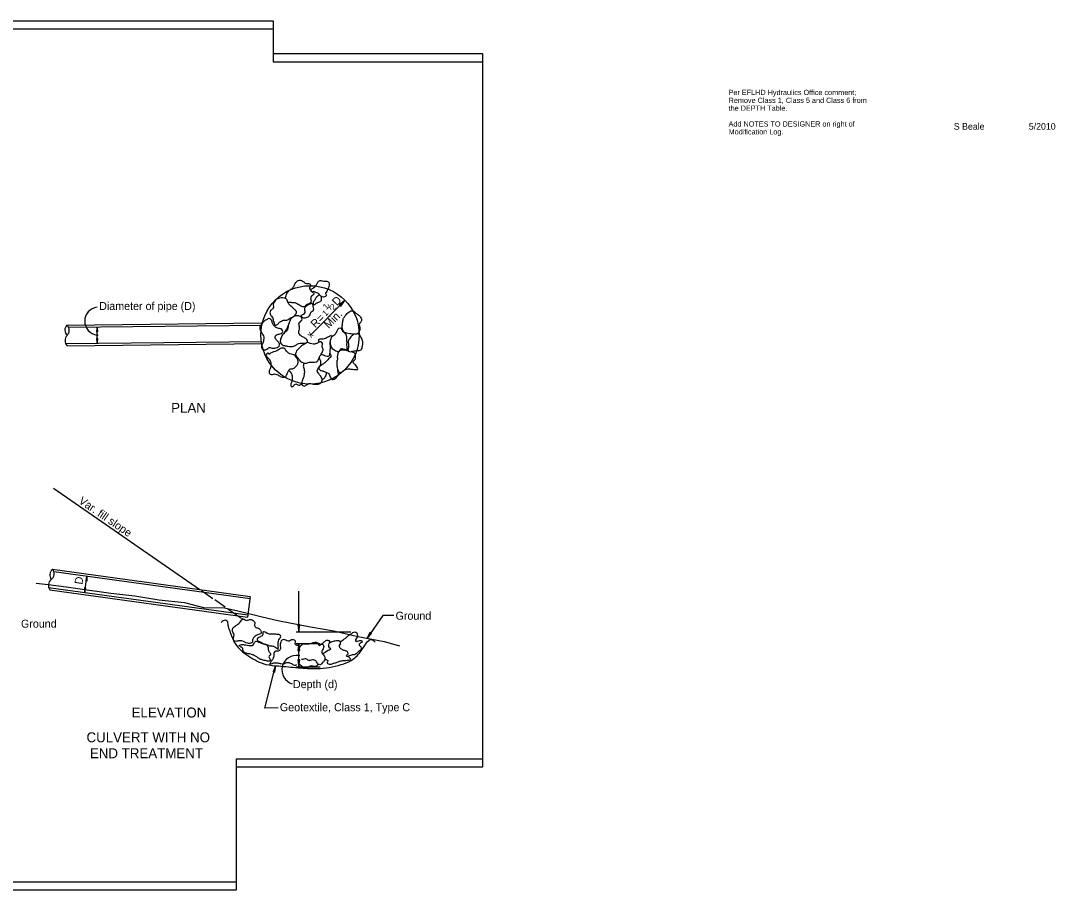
# Model space of a CAD drawing. Extents: x 0 to 565, y 0 to 265.
# Drawn here: x 249.3 to 564.6, y 0 to 265 of the extents above; entities that cross this region are included whole.
import ezdxf

# ---------------------------------------------------------------- set-up
doc = ezdxf.new("R2010")
doc.units = 0
for name, color, linetype in [('D_Details', 7, 'Continuous'), ('D_Tables', 7, 'Continuous'), ('Default', 7, 'Continuous')]:
    doc.layers.add(name, color=color, linetype=linetype)

msp = doc.modelspace()

# ---------------------------------------------------------------- linework, layer by layer
at = {"layer": 'D_Details'}
for p, q in [((337.6, 169.18), (348.09, 179.77)), ((348.09, 179.77), (346.4, 178.45)), ((346.83, 178.03), (348.09, 179.77)), ((346.4, 178.45), (346.83, 178.03)), ((346.51, 178.35), (347.72, 179.39)), ((346.56, 178.29), (347.14, 178.79)), ((347.14, 178.79), (346.67, 178.19)), ((347.72, 179.39), (346.72, 178.13)), ((330.55, 173.78), (330.52, 173.78)), ((263.38, 172.26), (322.73, 172.92)), ((263.88, 171.57), (322.73, 172.23)), ((272.57, 171.66), (272.4, 170.25)), ((272.5, 170.25), (272.57, 171.31)), ((272.55, 170.25), (272.59, 170.75)), ((272.62, 166.69), (272.57, 171.66)), ((272.8, 170.25), (272.57, 171.66)), ((272.57, 171.31), (272.7, 170.25)), ((272.59, 170.75), (272.65, 170.25)), ((263, 166.58), (322.79, 167.26)), ((272.79, 168.11), (272.38, 168.11)), ((272.38, 168.11), (272.62, 166.69)), ((272.4, 170.25), (272.8, 170.25)), ((272.62, 167.05), (272.48, 168.11)), ((272.6, 167.6), (272.53, 168.11)), ((272.64, 168.11), (272.6, 167.6)), ((272.62, 166.69), (272.79, 168.11)), ((272.69, 168.11), (272.62, 167.05)), ((263.45, 165.93), (322.8, 166.6)), ((259.28, 122.51), (303.88, 91.7)), ((259.01, 97.86), (319.27, 89.55)), ((259.38, 97.16), (319.18, 88.9)), ((268.8, 90.76), (269.49, 95.76)), ((269.49, 95.76), (269.12, 94.38)), ((269.22, 94.37), (269.45, 95.41)), ((269.27, 94.36), (269.38, 94.86)), ((269.38, 94.86), (269.37, 94.35)), ((269.45, 95.41), (269.42, 94.34)), ((269.52, 94.33), (269.49, 95.76)), ((257.79, 92.28), (318.49, 83.9)), ((258.13, 91.55), (318.4, 83.23)), ((269.18, 92.14), (268.78, 92.19)), ((268.78, 92.19), (268.8, 90.76)), ((268.8, 90.76), (269.18, 92.14)), ((268.85, 91.11), (268.88, 92.18)), ((269.08, 92.15), (268.85, 91.11)), ((268.92, 91.66), (268.93, 92.17)), ((269.03, 92.16), (268.92, 91.66)), ((269.12, 94.38), (269.52, 94.33)), ((304.4, 91.34), (307.85, 88.96)), ((308.41, 88.57), (311.65, 86.34)), ((319.27, 89.55), (318.4, 83.23)), ((334.07, 78.74), (334.07, 91.11)), ((312.4, 85.81), (316.39, 83.05)), ((316.62, 82.9), (317.09, 82.58)), ((334.34, 80.86), (333.73, 80.86)), ((333.73, 80.86), (334.07, 78.74)), ((334.07, 79.27), (333.88, 80.86)), ((334.05, 80.11), (333.96, 80.86)), ((334.11, 80.86), (334.05, 80.11)), ((334.07, 78.74), (334.34, 80.86)), ((334.19, 80.86), (334.07, 79.27)), ((333.22, 78.74), (349.92, 78.74)), ((355.73, 78.54), (354.91, 76.79)), ((354.91, 76.79), (356.18, 78.23)), ((355.18, 77.18), (355.84, 78.46)), ((356.07, 78.31), (355.18, 77.18)), ((355.58, 77.81), (355.9, 78.42)), ((356.01, 78.35), (355.58, 77.81)), ((356.18, 78.23), (355.73, 78.54)), ((333.22, 75.21), (340.53, 75.21)), ((334.07, 75.21), (333.79, 73.09)), ((333.79, 73.09), (334.4, 73.09)), ((333.94, 73.09), (334.07, 74.68)), ((334.02, 73.09), (334.08, 73.85)), ((334.07, 68.1), (334.07, 75.21)), ((334.4, 73.09), (334.07, 75.21)), ((334.07, 74.68), (334.25, 73.09)), ((334.08, 73.85), (334.17, 73.09)), ((334.34, 70.22), (333.73, 70.22)), ((333.73, 70.22), (334.07, 68.1)), ((334.07, 68.63), (333.88, 70.22)), ((334.05, 69.47), (333.96, 70.22)), ((334.11, 70.22), (334.05, 69.47)), ((334.07, 68.1), (334.34, 70.22)), ((334.19, 70.22), (334.07, 68.63)), ((326.98, 68.37), (326.25, 66.59)), ((326.25, 66.59), (326.77, 66.45)), ((326.38, 66.56), (326.86, 67.91)), ((326.45, 66.54), (326.68, 67.18)), ((326.68, 67.18), (326.58, 66.5)), ((326.86, 67.91), (326.64, 66.48)), ((326.77, 66.45), (326.98, 68.37)), ((333.22, 68.1), (340.53, 68.1))]:
    msp.add_line(p, q, dxfattribs=at)
for points in [[(253.97, 93.63), (257.65, 93.23), (263.18, 92.46), (267.42, 91.85), (276.79, 90.53), (284.08, 89.74), (291.35, 88.49), (299.25, 87.66), (305.01, 86.15), (311.42, 86.07), (315.46, 85.19), (322.84, 83.32), (327.69, 82.24), (337.66, 80.24), (344.68, 79.03), (352.05, 77.3), (360.09, 75.8), (364.77, 74.51)], [(363, 83.79), (359.63, 83.79), (354.91, 76.79)], [(327.76, 55.56), (323.74, 55.53), (326.98, 68.37)]]:
    msp.add_lwpolyline(points, dxfattribs=at)
for centre, radius in [((337.47, 169.25), 15), ((272.59, 169.18), 0.17), ((272.59, 169.18), 0.16), ((272.59, 169.18), 0.15), ((272.59, 169.18), 0.14), ((272.59, 169.18), 0.13), ((272.59, 169.18), 0.12), ((272.59, 169.18), 0.11), ((272.59, 169.18), 0.0996), ((272.59, 169.18), 0.0895), ((272.59, 169.18), 0.0793), ((272.59, 169.18), 0.0692), ((272.59, 169.18), 0.0591), ((272.59, 169.18), 0.049), ((272.59, 169.18), 0.0389), ((272.59, 169.18), 0.0288), ((272.59, 169.18), 0.0187), ((272.59, 169.18), 0.00855), ((334.07, 71.53), 0.17), ((334.07, 71.53), 0.16), ((334.07, 71.53), 0.15), ((334.07, 71.53), 0.14), ((334.07, 71.53), 0.13), ((334.07, 71.53), 0.12), ((334.07, 71.53), 0.11), ((334.07, 71.53), 0.0996), ((334.07, 71.53), 0.0895), ((334.07, 71.53), 0.0793), ((334.07, 71.53), 0.0692), ((334.07, 71.53), 0.0591), ((334.07, 71.53), 0.049), ((334.07, 71.53), 0.0389), ((334.07, 71.53), 0.0288), ((334.07, 71.53), 0.0187), ((334.07, 71.53), 0.00855)]:
    msp.add_circle(centre, radius, dxfattribs=at)
for centre, radius, start, end in [((273.08, 173.43), 4.28, 96.8133, 263.4683), ((265.01, 170.69), 2.26, 136.1904, 225.1002), ((261.92, 170.66), 2.16, 313.6649, 47.6256), ((265.06, 167.53), 2.27, 136.4663, 224.8243), ((260.54, 96.04), 2.38, 130.0788, 214.2074), ((257.27, 96.49), 2.21, 305.9655, 38.3207), ((260.04, 92.89), 2.33, 129.0124, 215.2733), ((333.34, 67.16), 4.43, 80.6039, 252.9539)]:
    msp.add_arc(centre, radius, start, end, dxfattribs=at)
for points in [[(329.99, 180.42), (330.44, 181.9), (331.2, 182.84), (332.1, 183.51), (332.66, 184.25), (333.12, 185.17), (333.9, 185.8), (334.61, 185.9), (335.56, 185.39), (336, 185.02), (336.86, 184.95), (337.63, 184.52), (337.31, 183.6), (337.61, 182.84), (338.15, 182.39), (338.61, 181.65), (337.71, 180.79), (337.77, 179.6), (337.56, 179.01), (336.56, 178.52), (335.6, 177.82), (334.24, 178.28), (332.54, 179.02), (332.05, 178.98), (331.34, 179.17), (330.81, 178.96)], [(337.51, 183.09), (338.41, 183.47), (338.9, 183.92), (339.56, 184.68), (339.91, 185.46), (340.32, 185.76), (341.26, 185.7), (342.11, 185.65), (343.01, 185.47), (343.31, 184.85), (343.17, 183.95), (342.94, 183.31), (342.36, 182.19), (342.15, 181.9), (342.39, 181.43), (342.2, 180.98), (341.57, 180.78), (340.72, 181.03), (340.26, 181.68), (339.25, 182.2), (338.44, 182.43), (338.25, 182.41)], [(329.36, 173.72), (328.79, 173.46), (327.95, 172.91), (327.4, 172.27), (326.77, 172.23), (326.53, 172.85), (326.31, 173.42), (326.1, 174.45), (325.38, 175.38), (325.24, 175.93), (325.43, 176.67), (326.09, 177.18), (326.36, 177.69), (326.25, 178.39), (326.75, 179.51), (327.24, 180.11), (327.88, 180.35), (328.67, 180.53), (329.59, 180.49), (330.23, 180.24), (330.67, 179.23), (331.19, 178.39), (331.63, 178.04), (332.66, 177.09), (333.3, 176.44), (332.45, 174.82), (331.76, 174.51), (330.43, 173.78), (329.36, 173.72)], [(340.26, 181.58), (339.7, 180.99), (339.21, 180.52), (338.79, 179.76), (338.44, 179.08), (338.64, 178.51), (339.15, 178.75), (339.9, 179.14), (340.7, 179.51), (340.95, 179.84), (340.94, 180.7), (340.9, 180.94)], [(337.51, 178.95), (338.17, 178.76), (338.35, 177.94), (338.5, 177.08), (338.33, 176.52), (337.84, 176.18), (337.51, 175.68), (337.21, 175.09), (336.76, 174.7), (336.17, 174.42), (335.58, 174.36), (334.97, 174.71), (334.81, 175.06), (335.2, 175.47), (335.78, 175.77), (336.01, 176.43), (335.85, 177.02), (335.88, 177.43), (336.6, 178.23), (337.58, 178.76)], [(347.6, 170.56), (347.3, 171.47), (347.38, 172.6), (347.53, 173.87), (347.97, 174.75), (348.57, 175.5), (349, 175.93), (349.6, 176.36), (350.27, 176.63), (350.94, 176.38), (351.4, 175.91), (351.81, 175.62), (352.27, 175.31), (352.87, 174.69), (353.19, 174.07), (353.06, 173.32), (352.5, 172.5), (352.64, 171.57), (352.65, 170.96), (352.35, 170.04), (351.62, 169.49), (350.88, 169.43), (349.12, 169.7), (347.76, 170.24), (347.59, 170.58)], [(325.79, 165.24), (325.31, 165.41), (324.32, 164.94), (323.43, 164.7), (322.8, 165.23), (322.66, 165.66), (323, 166.5), (323.3, 167.63), (323.39, 168.57), (323.09, 169.31), (322.55, 170.26), (322.18, 171.1), (322.35, 172), (322.97, 172.84), (323.53, 173.47), (324.37, 173.96), (324.92, 174.27), (325.52, 173.96), (325.98, 172.99), (326.38, 172.26), (326.98, 171.58), (327.87, 171.23), (328.83, 170.93), (329.16, 170.24), (328.63, 169.66), (327.43, 169.38), (326.93, 168.93), (327.1, 167.82), (327.75, 167.17), (328.2, 166.18), (327.03, 165.26), (325.79, 165.24)], [(330.79, 172.11), (330.49, 170.6), (329.46, 169.72), (328.76, 168.66), (328.42, 167.31), (328.65, 166.51), (329.67, 165.99), (330.72, 165.8), (332.15, 165.72), (332.92, 165.98), (333.72, 166.51), (334.45, 166.69), (335.39, 166.77), (336.51, 166.91), (336.7, 167.18), (336.16, 168.12), (335.17, 168.7), (334.48, 169.19), (334.08, 169.71), (334.07, 170.41), (334.27, 171.7), (334.14, 172.93), (334.53, 173.27), (335, 173.76), (334.73, 174.73), (333.76, 175.1), (331.55, 174.02), (331.07, 172.9), (330.27, 170.95), (329.53, 169.8)], [(344.05, 168.71), (344.76, 169.12), (345.21, 169.57), (345.73, 170.51), (346.26, 171.27), (346.81, 171.33), (347.37, 170.42), (347.92, 169.95), (348.52, 168.98), (348.55, 167.94), (348.64, 166.97), (348.63, 166.09), (348.68, 165.17), (348.49, 164.64), (348.29, 164.7), (347.86, 164.83), (346.78, 164.87), (346.14, 164.11), (345.76, 164.15), (345.01, 164.51), (344.04, 165.49), (343.63, 167.13)], [(336.58, 166.95), (336.06, 166.61), (334.89, 165.89), (334.05, 165.14), (333.2, 164.03), (333.13, 162.94), (333.69, 162.41), (334.27, 161.51), (335.28, 160.81), (336.14, 160.6), (337.22, 160.94), (339.33, 161), (339.95, 161.53), (340.22, 162.27), (340.6, 162.94), (341.16, 163.92), (341.43, 164.95), (341.16, 165.63), (341.25, 166.61), (340.73, 167.14), (339.72, 166.76), (338.81, 166.45), (338.5, 166.43), (336.65, 167.03)], [(340.42, 167.05), (340.16, 167.27), (340.2, 167.8), (341.59, 168.1), (342.65, 168.51), (343.45, 168.9), (344.02, 169.2), (343.95, 168.4), (343.59, 167.15), (343.52, 166.4), (343.62, 165.45), (343.48, 164.43), (343.41, 163.18), (343.22, 162.77), (342.71, 162.71), (341.25, 163.16), (340.78, 163.27)], [(350.37, 169.11), (349.46, 168.06), (349.07, 167.1), (349.24, 165.97), (349.16, 164.33), (349.91, 164.14), (350.5, 164.28), (352.13, 164.5), (352.78, 164.62), (353.21, 164.93), (353.36, 165.59), (353.55, 166.32), (353.58, 166.96), (353.33, 167.88), (352.79, 168.93), (352.02, 169.63), (351.97, 169.65)], [(350.83, 169.44), (350.6, 169.28), (350.37, 169.11)], [(325.03, 163.38), (324.97, 163.33), (324.86, 163.67), (324.25, 163.38), (324.18, 162.79), (324.82, 162.07), (325.4, 161.12), (325.57, 160.26), (325.44, 159.26), (325.11, 158.54), (325.1, 157.5), (325.58, 157.17), (326.54, 157.33), (327.61, 157.08), (328.68, 156.48), (329.86, 156.46), (330.46, 157.25), (330.8, 158.05), (331.42, 158.87), (332.37, 158.97), (332.89, 159.34), (333.84, 160.91), (333.49, 162.23), (332.52, 163.15), (330.94, 163.67), (330.32, 164.33), (329.51, 165.19), (328.44, 165.07), (327.35, 164.4), (325.43, 163.69), (324.96, 163.32)], [(345.74, 162.44), (345.8, 162.31), (345.64, 161.24), (345.61, 160.44), (345.76, 159.25), (346.02, 158.39), (346.32, 157.92), (346.97, 157.9), (347.83, 158.47), (348.61, 158.85), (349.5, 158.89), (350.84, 158.72), (352.09, 158.9), (351.75, 159.56), (351.37, 160.08), (350.7, 160.67), (350.77, 161.27), (351.2, 161.78), (351.36, 162.66), (351.18, 163.5), (350.64, 163.93), (350, 164.16)], [(349.14, 164.36), (348.79, 164.43), (346.41, 164.4), (345.74, 162.43)], [(335.65, 160.65), (335.43, 159.72), (335.73, 158.55), (335.69, 157.26), (335.52, 156.29), (335.08, 155.23), (335.1, 153.92), (335.9, 153.69), (336.88, 154.34), (338.08, 154.34), (339.64, 154.23), (340.73, 154.6), (341.12, 155.15), (341.15, 155.78), (340.53, 156.91), (339.95, 157.73), (339.63, 158.33), (339.92, 158.9), (340.78, 160.81), (340.4, 162.16), (340.34, 162.47)], [(343.45, 163.71), (343.83, 162.95), (343.13, 161.91), (342.16, 160.93), (341.36, 160.33), (340.6, 159.76), (340.13, 159.21), (340.41, 158.57), (341.38, 158.26), (342.27, 157.89), (343.18, 157.38), (343.54, 156.62), (344.2, 155.67), (345.44, 156.2), (346.11, 157.16), (345.96, 158.25), (345.91, 158.69)], [(331, 158.4), (331.79, 157.45), (332.06, 155.96), (331.8, 154.79), (331.6, 153.83), (331.86, 153.43), (332.4, 153.7), (333.12, 154.31), (334.01, 153.98), (334.8, 154.22), (334.99, 154.49)], [(342.36, 157.83), (342.44, 157.19), (342.11, 156.6), (341.6, 155.84), (341.24, 155.63)], [(313.02, 79.11), (312.68, 80.03), (312.46, 81.48), (312.24, 82.04), (311.57, 82.3), (310.97, 82.15), (310.42, 81.59)], [(316.09, 81.56), (314.9, 80.68), (313.93, 79.84), (313.84, 78.98), (314.32, 77.71), (314.18, 76.32), (314.62, 75.89), (315.7, 76), (317.65, 75.63), (319.09, 75.19), (319.68, 75.42), (319.91, 75.66), (319.93, 76.05), (320.23, 76.89), (321.01, 77.61), (322.03, 78.05), (322.56, 78.32), (322.47, 79.04), (321.89, 79.8), (320.97, 80.13), (320.61, 80.46), (320.6, 81.5), (319.82, 82.41), (318.82, 82.43), (318.09, 82.21), (317.38, 82.62), (316.09, 81.56)], [(313.02, 79.11), (314.61, 75.2), (318.81, 71.34), (324.05, 68.85), (327.84, 68.37), (333.89, 67.81), (339.61, 67.59), (347, 68.78), (349.98, 70.04), (352.72, 72.53), (354.06, 74.5), (355.36, 76.13), (355.73, 76.36), (356.77, 76.17), (357.33, 75.65)], [(321.44, 76.03), (321.45, 76.72), (322.33, 77.27), (322.84, 77.56), (323.07, 77.89), (323.11, 78.36), (323.12, 78.71), (324.05, 78.52), (324.78, 78.15), (325.53, 78.04), (326.75, 78.02), (327.91, 77.93), (328.17, 77.89), (328.49, 77.62), (328.43, 77.01), (328.14, 76.66), (327.82, 75.88), (327.78, 75.43), (327.81, 74.86), (327.8, 74.08), (327.8, 73.53), (327.65, 73.53), (327.21, 73.83), (326.77, 74.18), (325.87, 74.47), (325.14, 74.48), (324.23, 74.93), (323.5, 75.06), (322.81, 75.41), (322.04, 75.78), (321.44, 76.03)], [(320.99, 75.91), (320.52, 75.48), (320.18, 74.76), (319.31, 74.58), (317.44, 74.83), (316.26, 74.81), (315.85, 74.63), (316.51, 74.1), (317, 73.66), (317.05, 72.97), (317.65, 72.41), (318.59, 72.1), (319.38, 71.95), (320.45, 71.6), (321.26, 71.11), (321.97, 70.59), (322.88, 70.22), (324.2, 69.93), (325.11, 69.86), (325.32, 70.03), (325.32, 70.29), (325.1, 70.75), (324.99, 71.46), (325.4, 71.75), (325.48, 71.87), (325.32, 72.26), (324.84, 73.02), (324.69, 73.97), (324.43, 74.62), (323.3, 75.14), (321.88, 75.64), (321.15, 75.91), (320.99, 75.91)], [(331.12, 75.91), (330.45, 76), (329.8, 76.37), (328.99, 76.27), (328.53, 75.61), (328.42, 74.43), (328.41, 73.42), (327.77, 72.91), (326.98, 72.89), (326.52, 72.5), (326.45, 71.5), (326.16, 70.56), (325.51, 69.58), (325.26, 68.94), (325.94, 69.16), (326.63, 69.31), (327.55, 69.3), (328.62, 69.09), (329.31, 69.01), (329.99, 69.27), (330.7, 69.44), (331.78, 69.14), (332.75, 68.65), (333.32, 68.75), (333.33, 68.76)], [(334.3, 74.03), (334.09, 74.57), (333.26, 74.68), (332.98, 75.21), (333.03, 75.89), (332.14, 76.32), (331.11, 75.92)], [(340.98, 75.06), (341.47, 75.43), (342.15, 76), (342.6, 76.2), (343.18, 76.12), (343.69, 75.65), (343.91, 75.62)], [(342.01, 70.45), (342.35, 70.36), (342.89, 69.83), (342.68, 69.5), (343.31, 68.92), (344.45, 69.14), (345.53, 69.41), (346.53, 69.81), (347.77, 70.04), (348.83, 70.09), (349.57, 70.19), (349.79, 70.4), (349.65, 70.73), (349.29, 71.02), (348.58, 71.45), (348.81, 71.73), (349.06, 72.1), (348.86, 72.7), (348.24, 72.97), (347.4, 73.28), (347.04, 73.44), (346.64, 73.75), (346.46, 74.26), (346.61, 74.9), (346.76, 75.47), (346.52, 75.84), (345.16, 75.97), (343.84, 75.59), (343.5, 75.44), (343.24, 74.05), (343.79, 73.62), (343.01, 73.05), (341.39, 72.01)], [(346.63, 75.73), (347.81, 76.49), (348.55, 77.07), (349.2, 77.62), (350, 78.17), (350.78, 78.62), (351.47, 78.7), (351.87, 78.02), (351.99, 77.38), (351.66, 76.85), (351.3, 76.18), (351.44, 75.93), (351.99, 75.97), (353.23, 75.98), (353.49, 75.72), (353.13, 75.47), (352.43, 74.82), (352.95, 74.16), (353.06, 73.46), (352.32, 72.85), (351.21, 71.87), (350.07, 71.67), (348.97, 71.18)], [(334.34, 74.13), (335.16, 74.98), (336.18, 75.1), (337.58, 75.17), (338.78, 75.56), (339.76, 75.37), (340.3, 74.63), (340.98, 75.04), (341.34, 75), (341.61, 73.99), (341.28, 73.3), (341.05, 72.54), (341.77, 71.47), (342, 70.61), (341.83, 69.93), (341.24, 69.38), (340.76, 68.79), (340.21, 68.83), (339.77, 69.14), (339.47, 69.61), (338.87, 70.15), (338.2, 70.19), (336.85, 70.13), (336.45, 70.42), (335.98, 70.55), (335.23, 70.36), (334.9, 70.29)], [(333.81, 68.96), (334.19, 68.87), (334.9, 68.36), (335.38, 68.07), (336.01, 67.9), (336.6, 67.94), (336.95, 68.04), (337.56, 68.41), (338.36, 68.43), (339.17, 68.3), (339.66, 68.48), (340.03, 68.97)]]:
    msp.add_spline(points, degree=3, dxfattribs=at)
at = {"layer": 'Default'}
for points in [[(0, 265), (326.25, 265), (326.25, 255), (390, 255), (390, 37.5), (315, 37.5), (315, 0), (0, 0)], [(0, 262.5), (326.25, 262.5), (326.25, 252.5), (390, 252.5), (390, 40), (315, 40), (315, 2.5), (0, 2.5)]]:
    msp.add_lwpolyline(points, close=True, dxfattribs=at)

# ---------------------------------------------------------------- texts
at = {"layer": 'D_Details'}
for s, height, rotation, p in [('D', 2.44, 45.2523, (345.64, 177.94)), ('1', 1.83, 45.2523, (342.27, 174.82)), ('1', 1.83, 45.2523, (342.46, 176.84)), ('/', 1.83, 45.2523, (343.82, 176.9)), ('2', 1.83, 45.2523, (344.69, 176.66)), ('R=', 2.438, 45.2523, (339.12, 171.21)), ('Min.', 2.438, 45.2523, (343.17, 171.01)), ('x', 2.02, 230.2502, (337.43, 170.24)), ('Var. fill slope', 2.4384, 325.3616, (266.76, 118.15)), ('D', 2.44, 82.1428, (268.09, 93.08))]:
    msp.add_text(s, height=height, rotation=rotation, dxfattribs=at).set_placement(p)
for s, height, p in [('Diameter of pipe (D)', 2.4384, (273.21, 176.84)), ('PLAN', 3.034, (295.14, 145.51)), ('Ground', 2.438, (249.37, 80.04)), ('Ground', 2.438, (363.54, 82.45)), ('Depth (d)', 2.438, (332.26, 61.61)), ('Geotextile, Class 1, Type C', 2.4384, (328.28, 54.57)), ('ELEVATION', 3.034, (283.09, 52.66)), ('CULVERT WITH NO', 3.0341, (269.35, 45.11)), ('END TREATMENT', 3.0341, (270.37, 40.24))]:
    msp.add_text(s, height=height, dxfattribs=at).set_placement(p)
at = {"layer": 'D_Tables'}
for s, height, p in [('Per EFLHD Hydraulics Office comment;', 1.6, (465.05, 242.34)), ('Remove Class 1, Class 5 and Class 6 from', 1.6, (465.05, 239.94)), ('the DEPTH Table. ', 1.6, (465.05, 237.54)), ('Add NOTES TO DESIGNER on right of', 1.6, (465.05, 232.74)), ('S Beale', 2, (533.69, 231.79)), ('5/2010', 2, (556.55, 231.79)), ('Modification Log.', 1.6, (465.05, 230.34))]:
    msp.add_text(s, height=height, dxfattribs=at).set_placement(p)

doc.saveas('drawing.dxf')
